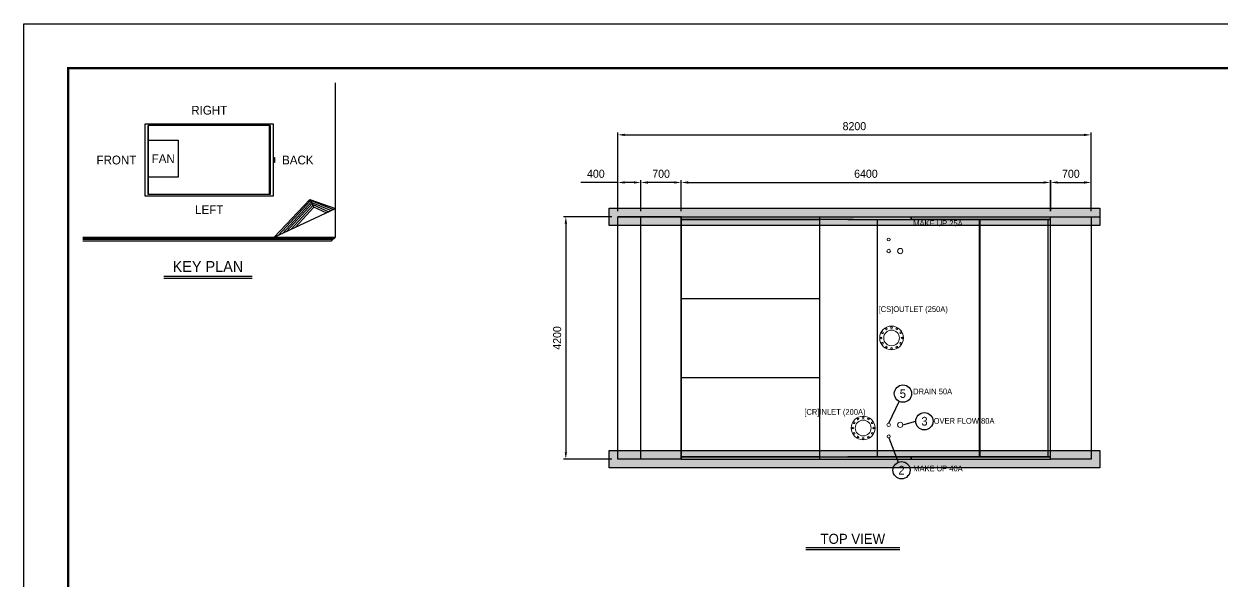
# Model space of a CAD drawing. Header units: millimetres. Extents: x 2197 to 34309, y 1850 to 24558.
# Drawn here: x 2197 to 22956, y 14903 to 24558 of the extents above; entities that cross this region are included whole.
import ezdxf
from ezdxf.enums import TextEntityAlignment as Align

# ---------------------------------------------------------------- set-up
doc = ezdxf.new("R2010")
doc.units = ezdxf.units.MM
for name, color, linetype in [('1.냉각탑', 8, 'Continuous'), ('냉각탑', 4, 'Continuous'), ('냉각탑_box', 1, 'Continuous'), ('냉각탑_dim', 1, 'Continuous'), ('냉각탑_form', 1, 'Continuous'), ('냉각탑_text', 3, 'Continuous')]:
    doc.layers.add(name, color=color, linetype=linetype)
doc.styles.add('HY울릉도L', font='')
doc.styles.add('돋움', font='Dotum.ttf')
doc.styles.get('HY울릉도L').set_extended_font_data('HY울릉도L')
doc.dimstyles.new('성지DIM', dxfattribs={"dimtxt": 3.5, "dimasz": 3, "dimexe": 1, "dimexo": 2.5, "dimgap": 2, "dimtad": 1, "dimdec": 0, "dimzin": 3, "dimdsep": 46, "dimtxsty": 'HY울릉도L', "dimblk": 'ARCHTICK', "dimcen": -2, "dimclrd": 256, "dimclre": 256, "dimclrt": 7, "dimadec": 0, "dimazin": 0, "dimtfac": 1, "dimtdec": 0, "dimtofl": 0, "dimtmove": 0, "dimatfit": 3, "dimfxl": 1, "dimtolj": 1, "dimtzin": 0, "dimlwe": -1, "dimarcsym": 0})

# ---------------------------------------------------------------- blocks, each defined once
blk = doc.blocks.new('냉각탑form')
at = {"layer": 'Defpoints'}
blk.add_lwpolyline([(0, 297.07), (420.1, 297.07), (420.1, 0), (0, 0)], close=True, dxfattribs=at)
at = {"layer": '냉각탑_form', "const_width": 0.5}
blk.add_lwpolyline([(10, 287.07), (10, 10), (410.1, 10), (410.1, 287.07)], close=True, dxfattribs=at)
blk = doc.blocks.new('*D796')
at = {"layer": 'Defpoints', "color": 0, "transparency": 16777216}
for p in [(12486, 21216), (11586, 17016), (12486, 17016)]:
    blk.add_point(p, dxfattribs=at)
at = {"layer": '냉각탑_dim', "transparency": 16777216}
for p, q in [((12386, 21216), (11546, 21216)), ((12386, 17016), (11546, 17016))]:
    blk.add_line(p, q, dxfattribs=at)
at = {"layer": '냉각탑_dim', "lineweight": -2, "transparency": 16777216}
blk.add_line((11586, 21096), (11586, 17136), dxfattribs=at)
at = {"layer": '냉각탑_dim', "transparency": 16777216}
for points in [[(11566, 21096), (11606, 21096), (11586, 21216)], [(11566, 17136), (11606, 17136), (11586, 17016)]]:
    blk.add_solid(points, dxfattribs=at)
at = {"layer": '냉각탑_dim', "color": 7, "transparency": 16777216, "insert": (11436, 19116), "char_height": 140, "attachment_point": 5, "rotation": 90, "style": 'HY울릉도L'}
blk.add_mtext('\\A1;4200', dxfattribs=at)
blk = doc.blocks.new('*D803')
at = {"layer": 'Defpoints', "color": 0, "transparency": 16777216}
for p in [(20686, 22636), (12486, 21216), (20686, 21216)]:
    blk.add_point(p, dxfattribs=at)
at = {"layer": '냉각탑_dim', "transparency": 16777216}
for p, q in [((12486, 21316), (12486, 22676)), ((20686, 21316), (20686, 22676))]:
    blk.add_line(p, q, dxfattribs=at)
at = {"layer": '냉각탑_dim', "lineweight": -2, "transparency": 16777216}
blk.add_line((12606, 22636), (20566, 22636), dxfattribs=at)
at = {"layer": '냉각탑_dim', "transparency": 16777216}
for points in [[(12606, 22656), (12606, 22616), (12486, 22636)], [(20566, 22656), (20566, 22616), (20686, 22636)]]:
    blk.add_solid(points, dxfattribs=at)
at = {"layer": '냉각탑_dim', "color": 7, "transparency": 16777216, "insert": (16586, 22786), "char_height": 140, "attachment_point": 5, "style": 'HY울릉도L'}
blk.add_mtext('\\A1;8200', dxfattribs=at)
blk = doc.blocks.new('*D804')
at = {"layer": 'Defpoints', "color": 0, "transparency": 16777216}
for p in [(19986, 21811), (13586, 21216), (19986, 21216)]:
    blk.add_point(p, dxfattribs=at)
at = {"layer": '냉각탑_dim', "transparency": 16777216}
for p, q in [((13586, 21316), (13586, 21851)), ((19986, 21316), (19986, 21851))]:
    blk.add_line(p, q, dxfattribs=at)
at = {"layer": '냉각탑_dim', "lineweight": -2, "transparency": 16777216}
blk.add_line((13706, 21811), (19866, 21811), dxfattribs=at)
at = {"layer": '냉각탑_dim', "transparency": 16777216}
for points in [[(13706, 21831), (13706, 21791), (13586, 21811)], [(19866, 21831), (19866, 21791), (19986, 21811)]]:
    blk.add_solid(points, dxfattribs=at)
at = {"layer": '냉각탑_dim', "color": 7, "transparency": 16777216, "insert": (16786, 21961), "char_height": 140, "attachment_point": 5, "style": 'HY울릉도L'}
blk.add_mtext('\\A1;6400', dxfattribs=at)
blk = doc.blocks.new('*D805')
at = {"layer": 'Defpoints', "color": 0, "transparency": 16777216}
for p in [(20687, 21811), (19987, 21216), (20687, 21216)]:
    blk.add_point(p, dxfattribs=at)
at = {"layer": '냉각탑_dim', "transparency": 16777216}
for p, q in [((19987, 21316), (19987, 21851)), ((20687, 21316), (20687, 21851))]:
    blk.add_line(p, q, dxfattribs=at)
at = {"layer": '냉각탑_dim', "lineweight": -2, "transparency": 16777216}
blk.add_line((20107, 21811), (20567, 21811), dxfattribs=at)
at = {"layer": '냉각탑_dim', "transparency": 16777216}
for points in [[(20107, 21831), (20107, 21791), (19987, 21811)], [(20567, 21831), (20567, 21791), (20687, 21811)]]:
    blk.add_solid(points, dxfattribs=at)
at = {"layer": '냉각탑_dim', "color": 7, "transparency": 16777216, "insert": (20337, 21961), "char_height": 140, "attachment_point": 5, "style": 'HY울릉도L'}
blk.add_mtext('\\A1;700', dxfattribs=at)
blk = doc.blocks.new('*D808')
at = {"layer": 'Defpoints', "color": 0, "transparency": 16777216}
for p in [(12887, 21811), (12887, 21216), (13586, 21216)]:
    blk.add_point(p, dxfattribs=at)
at = {"layer": '냉각탑_dim', "transparency": 16777216}
for p, q in [((12887, 21316), (12887, 21851)), ((13586, 21316), (13586, 21851))]:
    blk.add_line(p, q, dxfattribs=at)
at = {"layer": '냉각탑_dim', "lineweight": -2, "transparency": 16777216}
blk.add_line((13466, 21811), (13007, 21811), dxfattribs=at)
at = {"layer": '냉각탑_dim', "transparency": 16777216}
for points in [[(13007, 21831), (13007, 21791), (12887, 21811)], [(13466, 21831), (13466, 21791), (13586, 21811)]]:
    blk.add_solid(points, dxfattribs=at)
at = {"layer": '냉각탑_dim', "color": 7, "transparency": 16777216, "insert": (13237, 21961), "char_height": 140, "attachment_point": 5, "style": 'HY울릉도L'}
blk.add_mtext('\\A1;700', dxfattribs=at)
blk = doc.blocks.new('*D809')
at = {"layer": 'Defpoints', "color": 0, "transparency": 16777216}
for p in [(12486, 21811), (12486, 21216), (12887, 21216)]:
    blk.add_point(p, dxfattribs=at)
at = {"layer": '냉각탑_dim', "lineweight": -2, "transparency": 16777216}
for p, q in [((12486, 21811), (11846, 21811)), ((12767, 21811), (12606, 21811))]:
    blk.add_line(p, q, dxfattribs=at)
at = {"layer": '냉각탑_dim', "transparency": 16777216}
for p, q in [((12486, 21316), (12486, 21851)), ((12887, 21316), (12887, 21851))]:
    blk.add_line(p, q, dxfattribs=at)
for points in [[(12606, 21831), (12606, 21791), (12486, 21811)], [(12767, 21831), (12767, 21791), (12887, 21811)]]:
    blk.add_solid(points, dxfattribs=at)
at = {"layer": '냉각탑_dim', "color": 7, "transparency": 16777216, "insert": (12106, 21961), "char_height": 140, "attachment_point": 5, "style": 'HY울릉도L'}
blk.add_mtext('\\A1;400', dxfattribs=at)
blk = doc.blocks.new('4')
at = {"ltscale": 500}
for p, q in [((13586, 21216), (12486, 21216)), ((12887, 17016), (12887, 21216)), ((15986, 17016), (15986, 21216))]:
    blk.add_line(p, q, dxfattribs=at)
for p, q in [((13586, 21174), (13586, 21216)), ((13586, 21216), (17568, 21216)), ((17568, 21174), (17568, 21216)), ((17570, 21216), (19986, 21216)), ((19986, 21174), (19986, 21216)), ((13586, 21174), (16568, 21174)), ((13586, 20102), (13586, 21172)), ((13586, 21172), (15986, 21172)), ((16472, 21172), (17568, 21172)), ((16986, 17058), (16986, 21172)), ((17570, 21174), (19986, 21174)), ((17570, 21172), (18755, 21172)), ((18757, 21172), (19942, 21172)), ((19942, 17060), (19942, 21172)), ((19944, 21172), (19986, 21172)), ((19944, 17060), (19944, 21172)), ((19986, 17060), (19986, 21172)), ((13586, 18731), (13586, 20101)), ((13586, 19802), (15986, 19802)), ((13586, 19801), (15986, 19801)), ((13586, 17059), (13586, 18729)), ((16984, 17058), (16984, 18729)), ((13586, 18431), (15986, 18431)), ((13586, 18429), (15986, 18429)), ((13586, 17059), (15986, 17059)), ((13586, 17016), (13586, 17058)), ((13586, 17058), (17568, 17058)), ((16470, 17060), (17568, 17060)), ((17568, 17016), (17568, 17058)), ((17570, 17060), (18755, 17060)), ((17570, 17058), (19986, 17058)), ((18757, 17060), (19942, 17060)), ((19944, 17060), (19986, 17060)), ((19986, 17016), (19986, 17058)), ((13586, 17016), (17568, 17016)), ((17570, 17016), (19986, 17016))]:
    blk.add_line(p, q)
at = {"color": 7, "lineweight": 35}
for p, q in [((17570, 21216), (17570, 21174)), ((18755, 21172), (18755, 17060)), ((18757, 21172), (18757, 17060)), ((17570, 17058), (17570, 17016))]:
    blk.add_line(p, q, dxfattribs=at)
at = {"color": 1, "ltscale": 500}
for p, q in [((17180, 17641), (17362, 18016)), ((17426, 17610), (17649, 17673)), ((17180, 17385), (17347, 16963))]:
    blk.add_line(p, q, dxfattribs=at)
at = {"ltscale": 500}
for points in [[(12486, 21216), (13586, 21216), (13586, 17016), (12486, 17016)], [(19986, 21216), (20686, 21216), (20686, 17016), (19986, 17016)]]:
    blk.add_lwpolyline(points, close=True, dxfattribs=at)
at = {"color": 7, "lineweight": 13}
for centre, radius in [((17180, 20822), 25), ((17180, 20622), 31), ((17380, 20622), 46), ((17380, 17610), 46), ((17180, 17610), 31), ((17180, 17410), 25)]:
    blk.add_circle(centre, radius, dxfattribs=at)
at = {"layer": '1.냉각탑', "lineweight": 13}
for centre, radius in [((17230, 19116), 206), ((17230, 19116), 206), ((17230, 19297), 14.4), ((17049, 19116), 14.4), ((17073, 19206), 14.4), ((17230, 19116), 136), ((17140, 19273), 14.4), ((17321, 19273), 14.4), ((17387, 19206), 14.4), ((17412, 19116), 14.4), ((17073, 19025), 14.4), ((17140, 18959), 14.4), ((17230, 18934), 14.4), ((17321, 18959), 14.4), ((17387, 19025), 14.4), ((16738, 17555), 206), ((16738, 17555), 206), ((16581, 17645), 14.4), ((16738, 17555), 136), ((16648, 17712), 14.4), ((16738, 17736), 14.4), ((16829, 17712), 14.4), ((16895, 17645), 14.4), ((16557, 17555), 14.4), ((16581, 17464), 14.4), ((16895, 17464), 14.4), ((16920, 17555), 14.4), ((16648, 17398), 14.4), ((16738, 17373), 14.4), ((16829, 17398), 14.4)]:
    blk.add_circle(centre, radius, dxfattribs=at)
at = {"layer": '냉각탑_dim', "linetype": 'ByBlock', "lineweight": -2}
for centre in [(17428, 18151), (17799, 17673)]:
    blk.add_circle(centre, 150, dxfattribs=at)
at = {"layer": '1.냉각탑', "style": '돋움'}
for s, p in [('MAKE UP 25A', (17605, 21104)), ('[CS]OUTLET (250A)', (17006, 19615)), ('DRAIN 50A', (17604, 18189)), ('[CR]INLET (200A)', (15718, 17834)), ('OVER FLOW 80A', (17959, 17679))]:
    blk.add_text(s, height=100, dxfattribs=at).set_placement(p, align=Align.MIDDLE_LEFT)
at = {"layer": '냉각탑_text', "style": '돋움'}
for s, p in [('5', (17426, 18152)), ('3', (17801, 17673))]:
    blk.add_text(s, height=150, dxfattribs=at).set_placement(p, align=Align.MIDDLE_CENTER)

msp = doc.modelspace()

# ---------------------------------------------------------------- hatches: boundary and pattern name
h = msp.add_hatch()
h.set_pattern_fill('AR-CONC', color=4)
h.set_pattern_definition([(50, (-314543.15, -180917.78), (182.18467, -15.939086), [19.05, -209.55]), (355, (-314543.15, -180917.78), (-35.24342, 191.056845), [15.24, -167.64058]), (100.451445, (-314527.97, -180919.11), (146.94125, 175.11775), [16.19001, -178.090245]), (46.1842, (-314543.15, -180866.98), (271.07904, -42.04233), [28.575, -314.325]), (96.63556, (-314520.56, -180870.5), (237.40413, 247.42612), [24.28502, -267.1356]), (351.18415, (-314543.15, -180866.98), (237.40413, 247.42612), [22.85997, -251.45973]), (21, (-314517.75, -180879.68), (151.61439, -102.2652), [19.05, -209.55]), (326, (-314517.75, -180879.68), (61.80203, 184.18797), [15.24, -167.64]), (71.451445, (-314505.12, -180888.2), (213.41642, 81.92277), [16.19001, -178.08994]), (37.5, (-314543.15, -180917.784), (3.088603, 84.555039), [0, -165.608, 0, -170.18, 0, -168.275]), (7.5, (-314543.15, -180917.78), (66.819663, 100.180575), [0, -97.028, 0, -161.798, 0, -64.135]), (327.5, (-314599.794, -180917.784), (135.590595, -5.728744), [0, -63.5, 0, -198.12, 0, -262.89]), (317.5, (-314625.2, -180917.78), (148.12918, 25.42649), [0, -82.55, 0, -131.572, 0, -186.69])])
h.paths.add_polyline_path([(12336.7, 21065.7), (20836.7, 21065.7), (20836.9, 21365.7), (12336.9, 21365.7)])
h = msp.add_hatch()
h.set_pattern_fill('AR-CONC', color=4)
h.set_pattern_definition([(50, (-314543.15, -185117.78), (182.18467, -15.939086), [19.05, -209.55]), (355, (-314543.15, -185117.78), (-35.24342, 191.056845), [15.24, -167.64058]), (100.451445, (-314527.97, -185119.11), (146.94125, 175.11775), [16.19001, -178.090245]), (46.1842, (-314543.15, -185066.98), (271.07904, -42.04233), [28.575, -314.325]), (96.63556, (-314520.56, -185070.5), (237.40413, 247.42612), [24.28502, -267.1356]), (351.18415, (-314543.15, -185066.98), (237.40413, 247.42612), [22.85997, -251.45973]), (21, (-314517.75, -185079.68), (151.61439, -102.2652), [19.05, -209.55]), (326, (-314517.75, -185079.68), (61.80203, 184.18797), [15.24, -167.64]), (71.451445, (-314505.12, -185088.2), (213.41642, 81.92277), [16.19001, -178.08994]), (37.5, (-314543.15, -185117.784), (3.088603, 84.555039), [0, -165.608, 0, -170.18, 0, -168.275]), (7.5, (-314543.15, -185117.78), (66.819663, 100.180575), [0, -97.028, 0, -161.798, 0, -64.135]), (327.5, (-314599.794, -185117.784), (135.590595, -5.728744), [0, -63.5, 0, -198.12, 0, -262.89]), (317.5, (-314625.2, -185117.78), (148.12918, 25.42649), [0, -82.55, 0, -131.572, 0, -186.69])])
h.paths.add_polyline_path([(12336.7, 16865.7), (20836.7, 16865.7), (20836.9, 17165.7), (12336.9, 17165.7)])

# ---------------------------------------------------------------- linework, layer by layer
at = {"ltscale": 500}
msp.add_line((20686.3, 21215.7), (20836.8, 21215.7), dxfattribs=at)
for points in [[(12336.8, 21365.7), (20836.8, 21365.7), (20836.8, 21065.7), (12336.8, 21065.7)], [(12336.8, 17165.7), (20836.8, 17165.7), (20836.8, 16865.7), (12336.8, 16865.7)]]:
    msp.add_lwpolyline(points, close=True, dxfattribs=at)
at = {"layer": '냉각탑', "ltscale": 30}
for p, q in [((4350.7, 22796.8), (4350.7, 21603.9)), ((4350.7, 21603.9), (4350.7, 22796.8)), ((6463.5, 22796.8), (4350.7, 22796.8)), ((6453.4, 21603.9), (6453.4, 22796.8)), ((6463.5, 21603.9), (6463.5, 22796.8)), ((6463.5, 22796.8), (6463.5, 21603.9)), ((6513.8, 22236.9), (6513.8, 22163.9)), ((6463.5, 21603.9), (4350.7, 21603.9))]:
    msp.add_line(p, q, dxfattribs=at)
for points in [[(6513.8, 22829.5), (6513.8, 21571.2), (4299.2, 21571.2), (4299.2, 22829.5)], [(4350.7, 22544), (4868.3, 22544), (4868.7, 21903.5), (4350.7, 21903.5)], [(6523.4, 22244.9), (6529.7, 22244.9), (6529.7, 22155.8), (6523.4, 22155.8)], [(6529.7, 22244.9), (6536.1, 22244.9), (6536.1, 22155.8), (6529.7, 22155.8)]]:
    msp.add_lwpolyline(points, close=True, dxfattribs=at)
at = {"layer": '냉각탑_box'}
for p, q in [((7596.8, 20861.7), (7596.8, 23539.1)), ((6532.9, 20861.7), (7150.3, 21514.3)), ((6606.7, 20896.2), (7168.4, 21506.8)), ((6680.5, 20930.6), (7180.6, 21476.2)), ((6754.3, 20965.1), (7192.9, 21445.7)), ((6828.1, 20999.6), (7205.2, 21415.1)), ((6901.9, 21034.1), (7217.4, 21384.6)), ((7150.3, 21514.3), (7596.8, 21358.7)), ((7150.3, 21514.3), (7217.4, 21384.6)), ((7170.9, 21500.5), (7557.9, 21340.6)), ((7185.7, 21463.7), (7519.1, 21322.5)), ((7200.4, 21426.9), (7480.3, 21304.3)), ((7215.2, 21390.1), (7441.4, 21286.2)), ((6532.9, 20861.7), (7596.8, 21358.7)), ((3216.2, 20861.7), (7596.8, 20861.7)), ((3216.2, 20848.9), (7581.3, 20848.9)), ((3216.2, 20825.5), (7553, 20825.5)), ((3216.2, 20802), (7524.7, 20802)), ((7596.8, 20861.7), (7524.7, 20802)), ((4620.2, 20188.5), (6149, 20188.5)), ((4620.2, 20150.3), (6149, 20150.3)), ((15741.9, 15482.7), (17375.3, 15482.7)), ((15741.9, 15447.7), (17375.3, 15447.7))]:
    msp.add_line(p, q, dxfattribs=at)
at = {"layer": '냉각탑_dim', "linetype": 'ByBlock', "lineweight": -2}
msp.add_circle((17402.6, 16824), 150, dxfattribs=at)

# ---------------------------------------------------------------- block references
msp.add_blockref('4', (0, 0))
at = {"layer": '냉각탑_form', "xscale": 76.44, "yscale": 76.44, "zscale": 76.44}
msp.add_blockref('냉각탑form', (2196.8, 1850.2), dxfattribs=at)

# ---------------------------------------------------------------- texts
at = {"layer": '1.냉각탑', "style": '돋움'}
msp.add_text('MAKE UP 40A', height=100, dxfattribs=at).set_placement((17605.4, 16853.9), align=Align.MIDDLE_LEFT)
at = {"layer": '냉각탑_text', "style": '돋움'}
for s, height, p in [('RIGHT', 152.88, (5407.1, 23062.8)), ('FRONT', 152.88, (3798.9, 22200.4)), ('FAN', 152.88, (4609.7, 22223.7)), ('BACK', 152.88, (6941.8, 22200.4)), ('LEFT', 152.88, (5407.1, 21338.8)), ('KEY PLAN', 191.1, (5384.6, 20354.1)), ('2', 150, (17402.6, 16824)), ('TOP VIEW', 175, (16558.6, 15634.4))]:
    msp.add_text(s, height=height, dxfattribs=at).set_placement(p, align=Align.MIDDLE_CENTER)

# ---------------------------------------------------------------- dimensions: what is measured, and where the dimension line sits
at = {"layer": '냉각탑_dim'}
for base, p1, p2, picture, middle in [((20686.3, 22635.7), (12486.3, 21215.7), (20686.3, 21215.7), '*D803', (16586.3, 22785.7)), ((12486.335, 21810.8942), (12886.8342, 21215.7142), (12486.335, 21215.7142), '*D809', (12106.335, 21960.8942)), ((12886.8342, 21810.7142), (13586.335, 21215.7142), (12886.8342, 21215.7142), '*D808', (13236.5846, 21960.7142)), ((19986.3, 21810.7), (13586.3, 21215.7), (19986.3, 21215.7), '*D804', (16786.3, 21960.7)), ((20686.8, 21810.7), (19986.8, 21215.7), (20686.8, 21215.7), '*D805', (20336.8, 21960.7))]:
    dim = msp.add_linear_dim(base=base, p1=p1, p2=p2, dimstyle='성지DIM', override={"dimscale": 40, "dimsah": 1}, dxfattribs=at)
    dim.commit()
    dim.dimension.update_dxf_attribs({"geometry": picture, "text_midpoint": middle})
dim = msp.add_linear_dim(base=(11586.3, 17015.7), p1=(12486.3, 21215.7), p2=(12486.3, 17015.7), angle=90, dimstyle='성지DIM', override={"dimscale": 40, "dimsah": 1}, dxfattribs=at)
dim.commit()
dim.dimension.update_dxf_attribs({"geometry": '*D796', "text_midpoint": (11436.3, 19115.7)})

doc.saveas('drawing.dxf')
